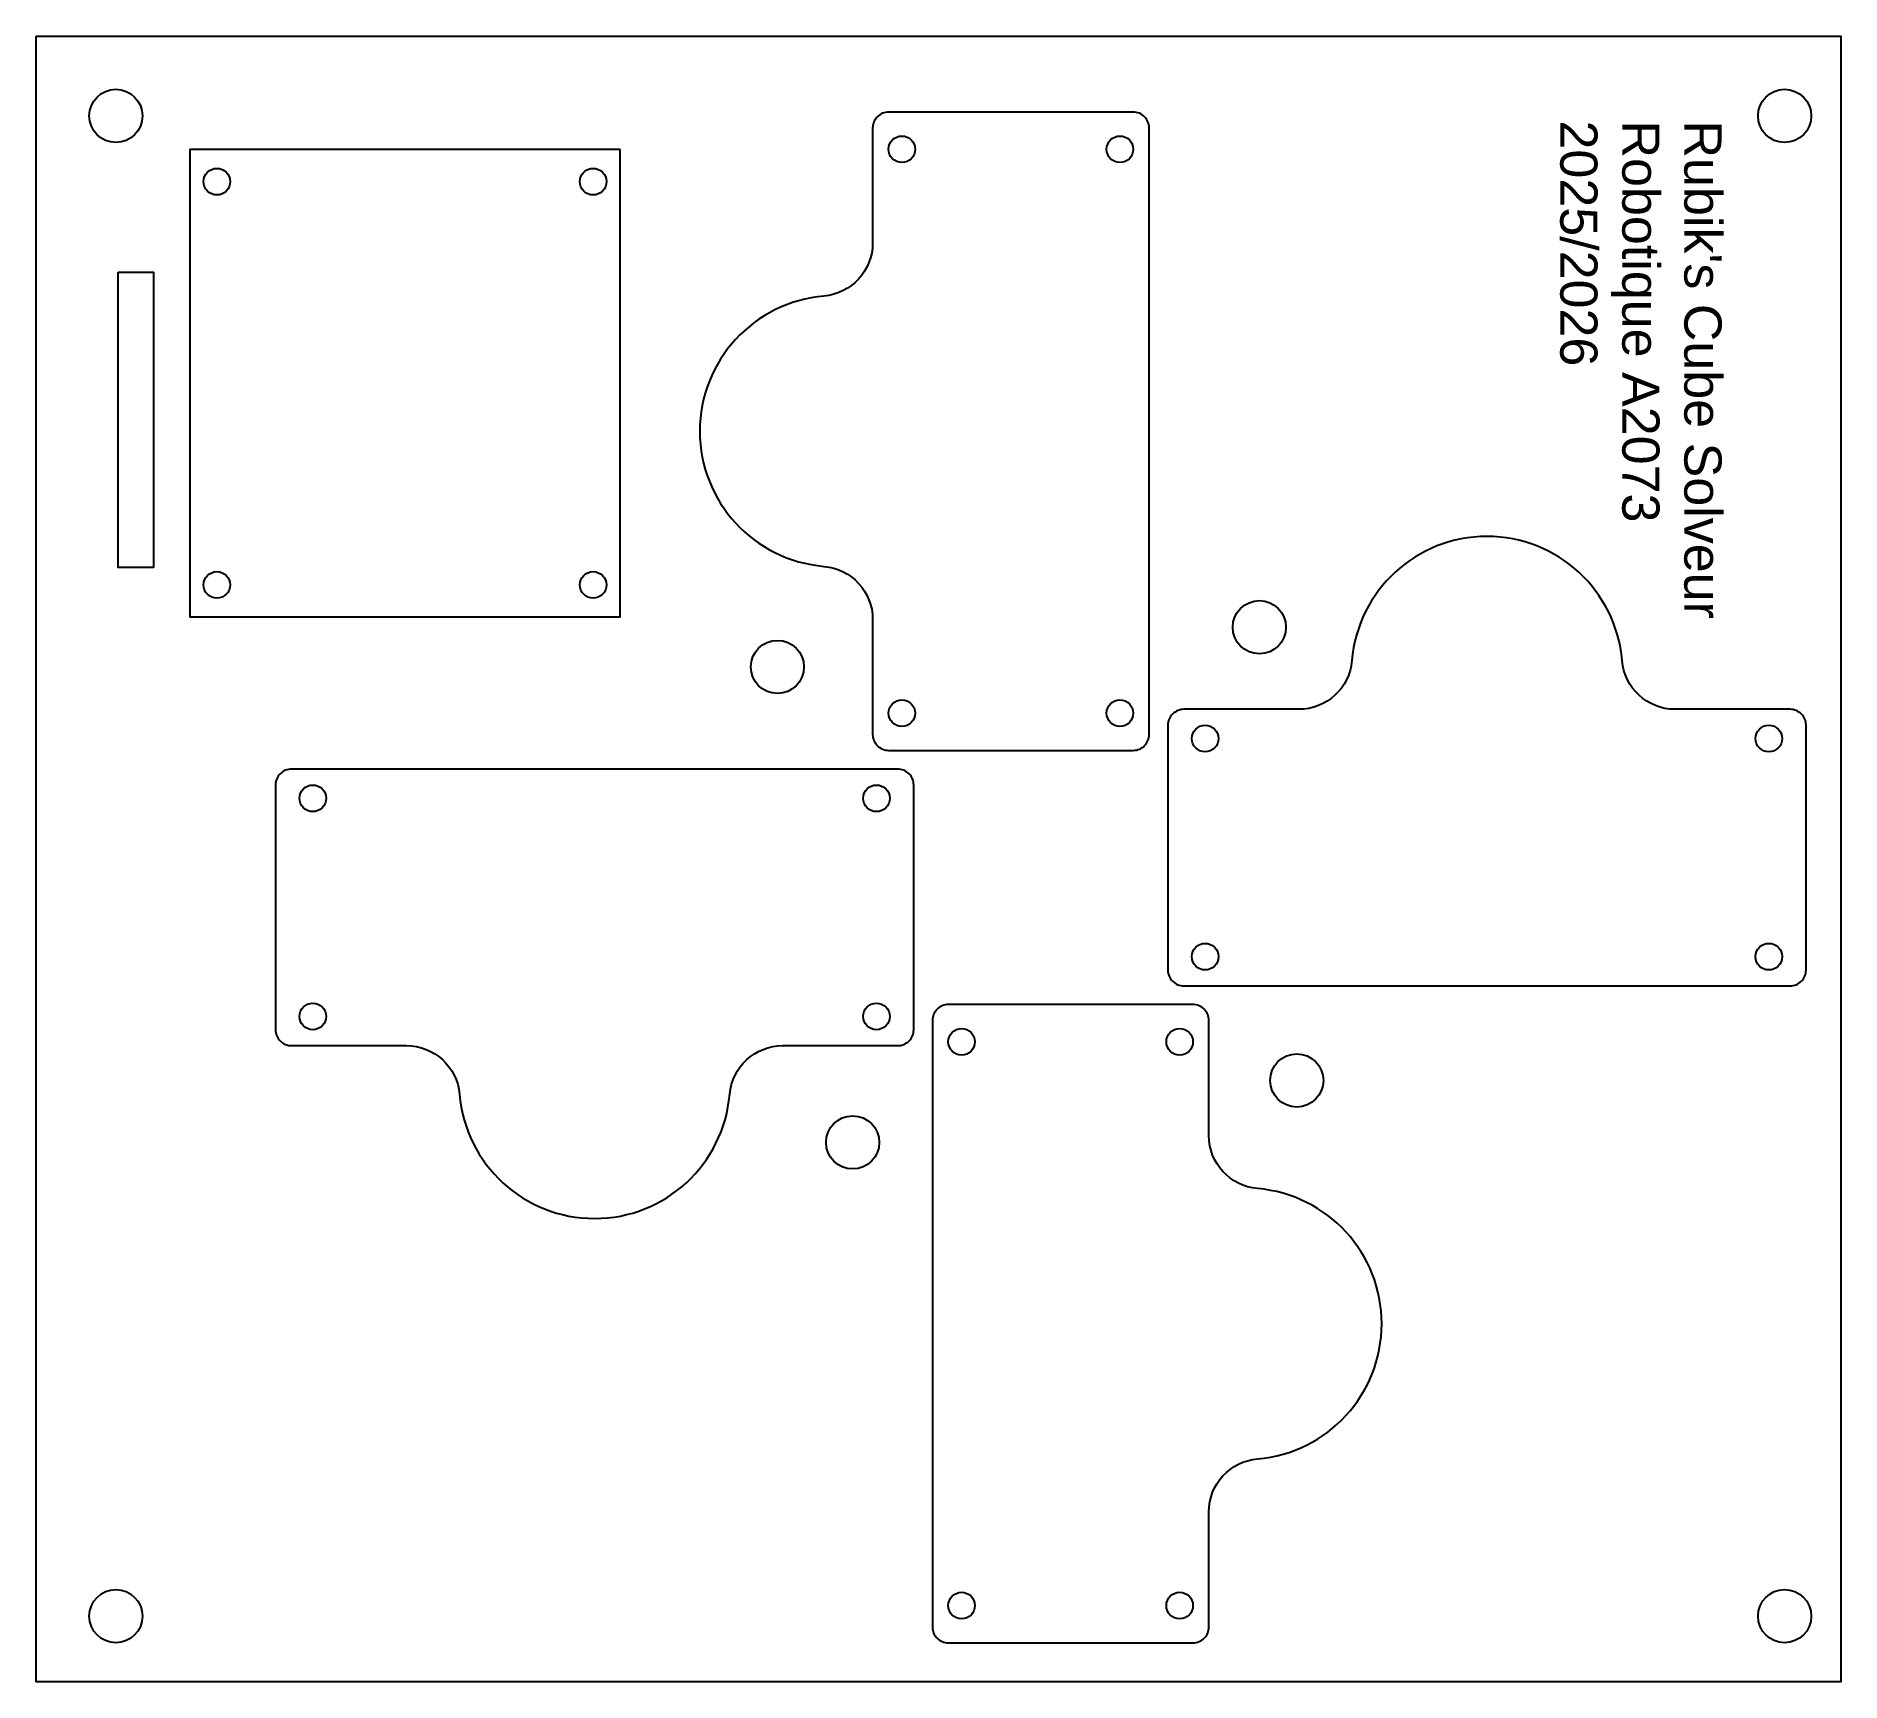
# Model space of a CAD drawing. Header units: millimetres. Extents: x 645 to 984, y 100 to 409.
import ezdxf

# ---------------------------------------------------------------- set-up
doc = ezdxf.new("R2010")
doc.units = ezdxf.units.MM
doc.header["$MEASUREMENT"] = 0
doc.layers.add('Calque1', color=10, linetype='Continuous')

msp = doc.modelspace()

# ---------------------------------------------------------------- linework, layer by layer
for points in [[(805.3, 395.19, 0.414214), (802.3, 392.19), (802.3, 370.57, -0.389644), (793.15, 360.6, 0.91878), (793.15, 309.78, -0.389644), (802.3, 299.82), (802.3, 278.19, 0.414214), (805.3, 275.19), (851.3, 275.19, 0.414214), (854.3, 278.19), (854.3, 392.19, 0.414214), (851.3, 395.19)], [(977.82, 279.9, 0.414214), (974.82, 282.9), (953.19, 282.9, -0.389644), (943.23, 292.06, 0.91878), (892.41, 292.06, -0.389644), (882.44, 282.9), (860.82, 282.9, 0.414214), (857.82, 279.9), (857.82, 233.9, 0.414214), (860.82, 230.9), (974.82, 230.9, 0.414214), (977.82, 233.9)], [(690.02, 222.67, 0.414214), (693.02, 219.67), (714.64, 219.67, -0.389644), (724.61, 210.52, 0.91878), (775.42, 210.52, -0.389644), (785.39, 219.67), (807.02, 219.67, 0.414214), (810.02, 222.67), (810.02, 268.67, 0.414214), (807.02, 271.67), (693.02, 271.67, 0.414214), (690.02, 268.67)], [(862.53, 107.39, 0.414214), (865.53, 110.39), (865.53, 132.01, -0.389644), (874.68, 141.98, 0.91878), (874.68, 192.79, -0.389644), (865.53, 202.76), (865.53, 224.39, 0.414214), (862.53, 227.39), (816.53, 227.39, 0.414214), (813.53, 224.39), (813.53, 110.39, 0.414214), (816.53, 107.39)]]:
    msp.add_lwpolyline(points, format="xyb", close=True)
msp.add_lwpolyline([(754.81, 388.14), (673.91, 388.14), (673.91, 300.26), (754.81, 300.26)], close=True)
at = {"layer": 'Calque1', "linetype": 'Continuous'}
for points in [[(644.99, 409.47), (984.37, 409.47), (984.37, 100.05), (644.99, 100.05)], [(660.42, 365.1), (667.05, 365.1), (667.05, 309.54), (660.42, 309.54)]]:
    msp.add_lwpolyline(points, close=True, dxfattribs=at)
for centre in [(659.99, 394.47), (973.79, 394.47), (875.02, 298.33), (784.39, 290.87), (882.05, 213.13), (798.54, 201.48), (659.99, 112.41), (973.79, 112.41)]:
    msp.add_circle(centre, 5, dxfattribs=at)
at = {"layer": 'Calque1'}
for centre in [(807.8, 388.19), (848.8, 388.19), (678.99, 382.11), (749.73, 382.11), (678.99, 306.29), (749.73, 306.29), (807.8, 282.19), (848.8, 282.19), (864.82, 277.4), (970.82, 277.4), (697.02, 266.17), (803.02, 266.17), (864.82, 236.4), (970.82, 236.4), (697.02, 225.17), (803.02, 225.17), (819.03, 220.39), (860.03, 220.39), (819.03, 114.39), (860.03, 114.39)]:
    msp.add_circle(centre, 2.5, dxfattribs=at)

# ---------------------------------------------------------------- texts
at = {"insert": (961.93, 393.61), "char_height": 7, "attachment_point": 1, "rotation": 270}
msp.add_mtext_dynamic_manual_height_columns("{\\fArial|b0|i0|c0|p34;Rubik's Cube Solveur \\PRobotique A2073\\P2025/2026}", width=142.7817, gutter_width=1, heights=[78.19], dxfattribs=at)

doc.saveas('drawing.dxf')
